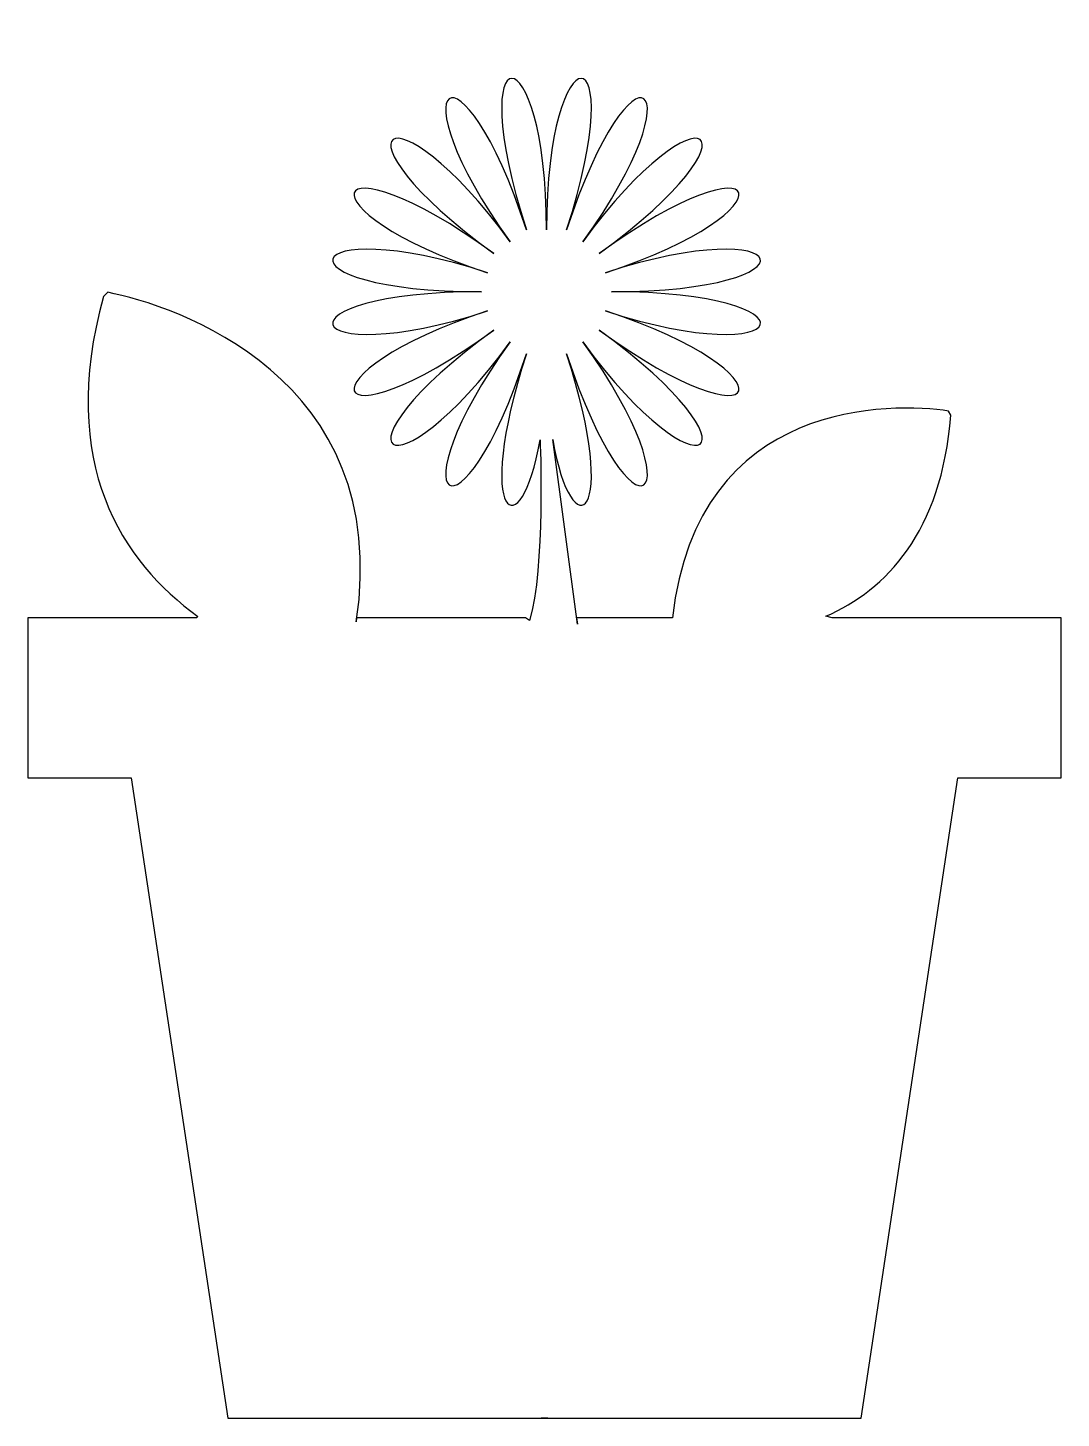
# Model space of a CAD drawing. Header units: centimetres. Extents: x -6.2 to 6.2, y -8 to 8.6.
import ezdxf

# ---------------------------------------------------------------- set-up
doc = ezdxf.new("R2010")
doc.units = ezdxf.units.CM
doc.header["$MEASUREMENT"] = 0
doc.layers.add('Camada 1', color=7, linetype='Continuous')

msp = doc.modelspace()

# ---------------------------------------------------------------- linework, layer by layer
at = {"layer": 'Camada 1'}
msp.add_open_spline([(3.42397, 1.55279), (3.42397, 1.55279), (6.15124, 1.55279), (6.15124, 1.55279), (6.15124, 1.55279), (6.15124, 1.55279), (6.15124, -0.35213), (6.15124, -0.35213), (6.15124, -0.35213), (6.15124, -0.35213), (4.92101, -0.35213), (4.92101, -0.35213), (4.92101, -0.35213), (4.92101, -0.35213), (3.77007, -7.97173), (3.77007, -7.97173), (3.77007, -7.97173), (3.77007, -7.97173), (-0.03971, -7.97174), (-0.03971, -7.97174), (-0.03971, -7.97174), (-0.03971, -7.97174), (0.03974, -7.97174), (0.03974, -7.97174), (0.03974, -7.97174), (0.03974, -7.97174), (-3.77007, -7.97174), (-3.77007, -7.97174), (-3.77007, -7.97174), (-3.77007, -7.97174), (-4.92101, -0.35214), (-4.92101, -0.35214), (-4.92101, -0.35214), (-4.92101, -0.35214), (-6.15125, -0.35213), (-6.15125, -0.35213), (-6.15125, -0.35213), (-6.15125, -0.35213), (-6.15125, 1.55279), (-6.15125, 1.55279), (-6.15125, 1.55279), (-6.15125, 1.55279), (-4.14311, 1.55279), (-4.14311, 1.55279), (-4.14311, 1.55279), (-4.14311, 1.55279), (-4.12586, 1.56896), (-4.12586, 1.56896), (-4.12586, 1.56896), (-5.02745, 2.21854), (-5.79787, 3.37657), (-5.25153, 5.37684), (-5.25153, 5.37684), (-5.25153, 5.37684), (-5.19943, 5.42544), (-5.19943, 5.42544), (-5.19943, 5.42544), (-4.42206, 5.27513), (-1.79869, 4.4286), (-2.24062, 1.5026), (-2.24062, 1.5026), (-2.24062, 1.5026), (-2.23813, 1.55277), (-2.23813, 1.55277), (-2.23813, 1.55277), (-2.23813, 1.55277), (-0.2273, 1.55276), (-0.2273, 1.55276), (-0.2273, 1.55276), (-0.2273, 1.55276), (-0.17793, 1.52162), (-0.17793, 1.52162), (-0.17793, 1.52162), (0.00873, 2.12249), (-0.05212, 3.66911), (-0.05212, 3.66911), (-0.05212, 3.66911), (-0.27334, 2.36069), (-0.86254, 2.70245), (-0.21534, 4.69442), (-0.21534, 4.69442), (-0.99658, 2.28989), (-1.82202, 2.89012), (-0.40925, 4.83446), (-0.40925, 4.83446), (-1.82202, 2.89012), (-2.64934, 3.49032), (-0.60364, 4.97588), (-0.60364, 4.97588), (-2.64932, 3.49035), (-2.96394, 4.46042), (-0.67688, 5.2039), (-0.67688, 5.2039), (-2.96394, 4.46039), (-3.279, 5.43237), (-0.75152, 5.43237), (-0.75152, 5.43237), (-3.27903, 5.43237), (-2.96394, 6.40202), (-0.67688, 5.65854), (-0.67688, 5.65854), (-2.96394, 6.40202), (-2.64932, 7.37304), (-0.60364, 5.88701), (-0.60364, 5.88701), (-2.64932, 7.37304), (-1.82202, 7.97254), (-0.40925, 6.02798), (-0.40925, 6.02798), (-1.82202, 7.97256), (-0.99657, 8.57298), (-0.21534, 6.168), (-0.21534, 6.168), (-0.99658, 8.57296), (0.02374, 8.57296), (0.02374, 6.168), (0.02374, 6.168), (0.02374, 8.57296), (1.04543, 8.57296), (0.26327, 6.168), (0.26327, 6.168), (1.04543, 8.57298), (1.87088, 7.97254), (0.45721, 6.02798), (0.45721, 6.02798), (1.87088, 7.97256), (2.69633, 7.37304), (0.6511, 5.88701), (0.6511, 5.88701), (2.69633, 7.37302), (3.01142, 6.402), (0.72529, 5.65852), (0.72529, 5.65852), (3.01142, 6.402), (3.32789, 5.43235), (0.79898, 5.43235), (0.79898, 5.43235), (3.32789, 5.43235), (3.01143, 4.4604), (0.72529, 5.20386), (0.72529, 5.20386), (3.01142, 4.46038), (2.69633, 3.49029), (0.6511, 4.97587), (0.6511, 4.97587), (2.69633, 3.49034), (1.87088, 2.89011), (0.45721, 4.83445), (0.45721, 4.83445), (1.87088, 2.89011), (1.04541, 2.28987), (0.26327, 4.69441), (0.26327, 4.69441), (0.91184, 2.70051), (0.32008, 2.36002), (0.09904, 3.67288), (0.09904, 3.67288), (0.09904, 3.67288), (0.39172, 1.47708), (0.39172, 1.47708), (0.39172, 1.47708), (0.39172, 1.47708), (0.38124, 1.55275), (0.38124, 1.55275), (0.38124, 1.55275), (0.38124, 1.55275), (1.49249, 1.55273), (1.49249, 1.55273), (1.49249, 1.55273), (1.49249, 1.55273), (1.52321, 1.5517), (1.52321, 1.5517), (1.52321, 1.5517), (1.81687, 4.18436), (4.16568, 4.11276), (4.811, 4.01309), (4.811, 4.01309), (4.811, 4.01309), (4.83672, 3.96322), (4.83672, 3.96322), (4.83672, 3.96322), (4.72824, 2.5677), (4.06702, 1.88804), (3.35069, 1.56996), (3.35069, 1.56996), (3.35069, 1.56996), (3.42397, 1.55279), (3.42397, 1.55279)], degree=3, knots=[0, 0, 0, 0, 0.02083333, 0.02083333, 0.02083333, 0.02083333, 0.04166667, 0.04166667, 0.04166667, 0.04166667, 0.0625, 0.0625, 0.0625, 0.0625, 0.08333333, 0.08333333, 0.08333333, 0.08333333, 0.10416667, 0.10416667, 0.10416667, 0.10416667, 0.125, 0.125, 0.125, 0.125, 0.14583333, 0.14583333, 0.14583333, 0.14583333, 0.16666667, 0.16666667, 0.16666667, 0.16666667, 0.1875, 0.1875, 0.1875, 0.1875, 0.20833333, 0.20833333, 0.20833333, 0.20833333, 0.22916667, 0.22916667, 0.22916667, 0.22916667, 0.25, 0.25, 0.25, 0.25, 0.27083333, 0.27083333, 0.27083333, 0.27083333, 0.29166667, 0.29166667, 0.29166667, 0.29166667, 0.3125, 0.3125, 0.3125, 0.3125, 0.33333333, 0.33333333, 0.33333333, 0.33333333, 0.35416667, 0.35416667, 0.35416667, 0.35416667, 0.375, 0.375, 0.375, 0.375, 0.39583333, 0.39583333, 0.39583333, 0.39583333, 0.41666667, 0.41666667, 0.41666667, 0.41666667, 0.4375, 0.4375, 0.4375, 0.4375, 0.45833333, 0.45833333, 0.45833333, 0.45833333, 0.47916667, 0.47916667, 0.47916667, 0.47916667, 0.5, 0.5, 0.5, 0.5, 0.52083333, 0.52083333, 0.52083333, 0.52083333, 0.54166667, 0.54166667, 0.54166667, 0.54166667, 0.5625, 0.5625, 0.5625, 0.5625, 0.58333333, 0.58333333, 0.58333333, 0.58333333, 0.60416667, 0.60416667, 0.60416667, 0.60416667, 0.625, 0.625, 0.625, 0.625, 0.64583333, 0.64583333, 0.64583333, 0.64583333, 0.66666667, 0.66666667, 0.66666667, 0.66666667, 0.6875, 0.6875, 0.6875, 0.6875, 0.70833333, 0.70833333, 0.70833333, 0.70833333, 0.72916667, 0.72916667, 0.72916667, 0.72916667, 0.75, 0.75, 0.75, 0.75, 0.77083333, 0.77083333, 0.77083333, 0.77083333, 0.79166667, 0.79166667, 0.79166667, 0.79166667, 0.8125, 0.8125, 0.8125, 0.8125, 0.83333333, 0.83333333, 0.83333333, 0.83333333, 0.85416667, 0.85416667, 0.85416667, 0.85416667, 0.875, 0.875, 0.875, 0.875, 0.89583333, 0.89583333, 0.89583333, 0.89583333, 0.91666667, 0.91666667, 0.91666667, 0.91666667, 0.9375, 0.9375, 0.9375, 0.9375, 0.95833333, 0.95833333, 0.95833333, 0.95833333, 1, 1, 1, 1], dxfattribs=at)

doc.saveas('drawing.dxf')
